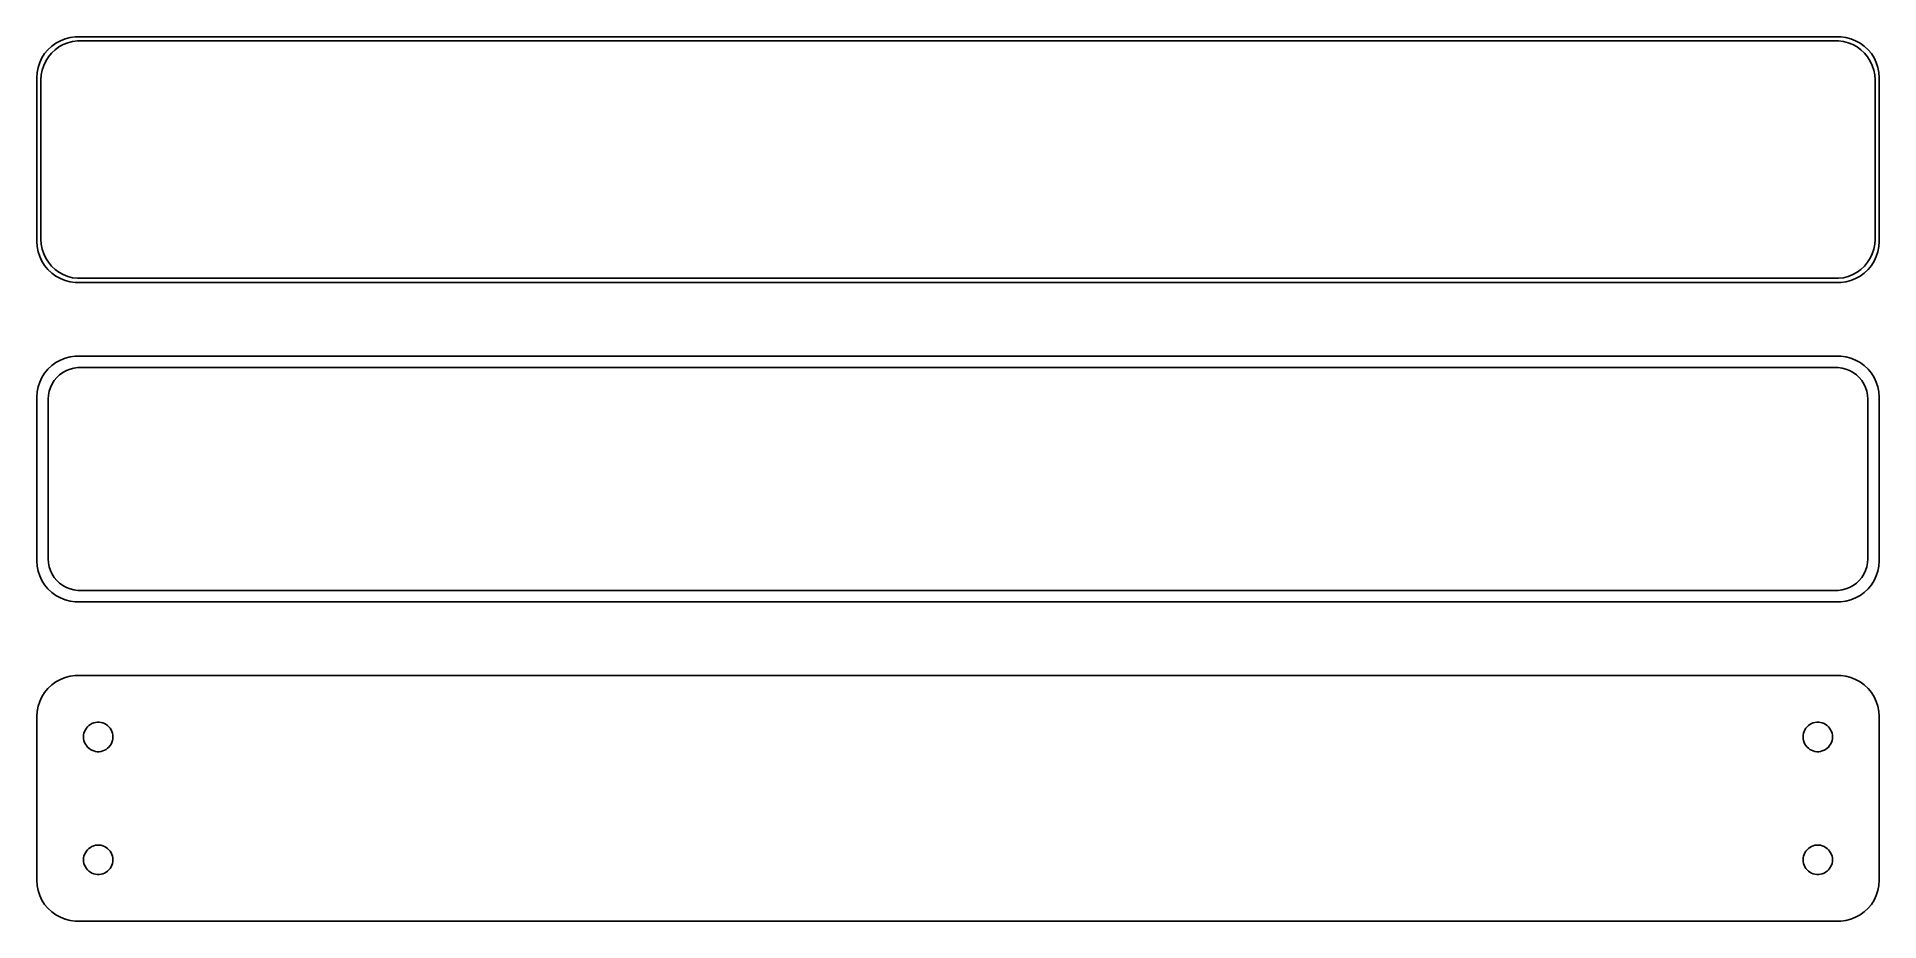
# Model space of a CAD drawing. Header units: metres. Extents: x -112 to 112, y 63 to 171.
import ezdxf

# ---------------------------------------------------------------- set-up
doc = ezdxf.new("R2010")
doc.units = ezdxf.units.M

msp = doc.modelspace()

# ---------------------------------------------------------------- linework, layer by layer
for p, q in [((-111.545, 168.939), (-111.882, 168.409)), ((-111.145, 169.423), (-111.545, 168.939)), ((-110.687, 169.853), (-111.145, 169.423)), ((-111.093, 168.542), (-110.713, 169.002)), ((-110.713, 169.002), (-110.278, 169.41)), ((-110.179, 170.222), (-110.687, 169.853)), ((-110.278, 169.41), (-109.795, 169.761)), ((-109.629, 170.524), (-110.179, 170.222)), ((-109.795, 169.761), (-109.272, 170.048)), ((-109.045, 170.755), (-109.629, 170.524)), ((-109.272, 170.048), (-108.718, 170.268)), ((-108.437, 170.911), (-109.045, 170.755)), ((-108.718, 170.268), (-108.14, 170.416)), ((-107.814, 170.99), (-108.437, 170.911)), ((-108.14, 170.416), (-107.548, 170.491)), ((107.814, 170.99), (-107.814, 170.99)), ((-107.548, 170.491), (107.548, 170.491)), ((107.548, 170.491), (108.14, 170.416)), ((108.437, 170.911), (107.814, 170.99)), ((108.14, 170.416), (108.718, 170.268)), ((109.045, 170.755), (108.437, 170.911)), ((108.718, 170.268), (109.272, 170.048)), ((109.629, 170.524), (109.045, 170.755)), ((109.272, 170.048), (109.795, 169.761)), ((110.179, 170.222), (109.629, 170.524)), ((109.795, 169.761), (110.278, 169.41)), ((110.687, 169.853), (110.179, 170.222)), ((110.278, 169.41), (110.713, 169.002)), ((111.145, 169.423), (110.687, 169.853)), ((110.713, 169.002), (111.093, 168.542)), ((111.545, 168.939), (111.145, 169.423)), ((111.882, 168.409), (111.545, 168.939)), ((-112.461, 166.627), (-112.5, 166)), ((-112.343, 167.243), (-112.461, 166.627)), ((-112.149, 167.841), (-112.343, 167.243)), ((-111.882, 168.409), (-112.149, 167.841)), ((-111.963, 166.345), (-111.851, 166.931)), ((-111.851, 166.931), (-111.666, 167.499)), ((-111.666, 167.499), (-111.412, 168.038)), ((-111.412, 168.038), (-111.093, 168.542)), ((111.093, 168.542), (111.412, 168.038)), ((111.412, 168.038), (111.666, 167.499)), ((111.666, 167.499), (111.851, 166.931)), ((111.851, 166.931), (111.963, 166.345)), ((112.149, 167.841), (111.882, 168.409)), ((112.343, 167.243), (112.149, 167.841)), ((112.461, 166.627), (112.343, 167.243)), ((112.5, 166), (112.461, 166.627)), ((-112.5, 166), (-112.5, 146)), ((-112, 165.75), (-111.963, 166.345)), ((-112, 146.25), (-112, 165.75)), ((111.963, 166.345), (112, 165.75)), ((112, 165.75), (112, 146.25)), ((112.5, 146), (112.5, 166)), ((-111.963, 145.655), (-112, 146.25)), ((112, 146.25), (111.963, 145.655)), ((-112.5, 146), (-112.461, 145.373)), ((-112.461, 145.373), (-112.343, 144.757)), ((-112.343, 144.757), (-112.149, 144.159)), ((-112.149, 144.159), (-111.882, 143.591)), ((-111.851, 145.069), (-111.963, 145.655)), ((-111.666, 144.501), (-111.851, 145.069)), ((-111.412, 143.962), (-111.666, 144.501)), ((111.666, 144.501), (111.412, 143.962)), ((111.851, 145.069), (111.666, 144.501)), ((111.963, 145.655), (111.851, 145.069)), ((111.882, 143.591), (112.149, 144.159)), ((112.149, 144.159), (112.343, 144.757)), ((112.343, 144.757), (112.461, 145.373)), ((112.461, 145.373), (112.5, 146)), ((-111.882, 143.591), (-111.545, 143.061)), ((-111.545, 143.061), (-111.145, 142.577)), ((-111.093, 143.458), (-111.412, 143.962)), ((-111.145, 142.577), (-110.687, 142.147)), ((-110.713, 142.998), (-111.093, 143.458)), ((-110.278, 142.59), (-110.713, 142.998)), ((-110.687, 142.147), (-110.179, 141.778)), ((-109.795, 142.239), (-110.278, 142.59)), ((-110.179, 141.778), (-109.629, 141.476)), ((-109.272, 141.952), (-109.795, 142.239)), ((-108.718, 141.732), (-109.272, 141.952)), ((109.272, 141.952), (108.718, 141.732)), ((109.795, 142.239), (109.272, 141.952)), ((109.629, 141.476), (110.179, 141.778)), ((110.278, 142.59), (109.795, 142.239)), ((110.179, 141.778), (110.687, 142.147)), ((110.713, 142.998), (110.278, 142.59)), ((110.687, 142.147), (111.145, 142.577)), ((111.093, 143.458), (110.713, 142.998)), ((111.412, 143.962), (111.093, 143.458)), ((111.145, 142.577), (111.545, 143.061)), ((111.545, 143.061), (111.882, 143.591)), ((-109.629, 141.476), (-109.045, 141.245)), ((-109.045, 141.245), (-108.437, 141.089)), ((-108.14, 141.584), (-108.718, 141.732)), ((-108.437, 141.089), (-107.814, 141.01)), ((-107.548, 141.509), (-108.14, 141.584)), ((-107.814, 141.01), (107.814, 141.01)), ((107.548, 141.509), (-107.548, 141.509)), ((108.14, 141.584), (107.548, 141.509)), ((107.814, 141.01), (108.437, 141.089)), ((108.718, 141.732), (108.14, 141.584)), ((108.437, 141.089), (109.045, 141.245)), ((109.045, 141.245), (109.629, 141.476)), ((-110.687, 130.853), (-111.145, 130.423)), ((-110.179, 131.222), (-110.687, 130.853)), ((-109.629, 131.524), (-110.179, 131.222)), ((-109.045, 131.755), (-109.629, 131.524)), ((-108.437, 131.911), (-109.045, 131.755)), ((-108.446, 130.43), (-107.975, 130.551)), ((-107.814, 131.99), (-108.437, 131.911)), ((-107.975, 130.551), (-107.493, 130.612)), ((107.814, 131.99), (-107.814, 131.99)), ((-107.493, 130.612), (107.493, 130.612)), ((107.493, 130.612), (107.975, 130.551)), ((108.437, 131.911), (107.814, 131.99)), ((107.975, 130.551), (108.446, 130.43)), ((109.045, 131.755), (108.437, 131.911)), ((109.629, 131.524), (109.045, 131.755)), ((110.179, 131.222), (109.629, 131.524)), ((110.687, 130.853), (110.179, 131.222)), ((111.145, 130.423), (110.687, 130.853)), ((-112.149, 128.841), (-112.343, 128.243)), ((-111.882, 129.409), (-112.149, 128.841)), ((-111.545, 129.939), (-111.882, 129.409)), ((-111.145, 130.423), (-111.545, 129.939)), ((-110.848, 128.174), (-110.641, 128.614)), ((-110.641, 128.614), (-110.38, 129.024)), ((-110.38, 129.024), (-110.071, 129.399)), ((-110.071, 129.399), (-109.716, 129.731)), ((-109.716, 129.731), (-109.323, 130.017)), ((-109.323, 130.017), (-108.898, 130.251)), ((-108.898, 130.251), (-108.446, 130.43)), ((108.446, 130.43), (108.898, 130.251)), ((108.898, 130.251), (109.323, 130.017)), ((109.323, 130.017), (109.716, 129.731)), ((109.716, 129.731), (110.071, 129.399)), ((110.071, 129.399), (110.38, 129.024)), ((110.38, 129.024), (110.641, 128.614)), ((110.641, 128.614), (110.848, 128.174)), ((111.545, 129.939), (111.145, 130.423)), ((111.882, 129.409), (111.545, 129.939)), ((112.149, 128.841), (111.882, 129.409)), ((112.343, 128.243), (112.149, 128.841)), ((-112.461, 127.627), (-112.5, 127)), ((-112.5, 127), (-112.5, 107)), ((-112.343, 128.243), (-112.461, 127.627)), ((-111.119, 126.75), (-111.089, 127.235)), ((-111.119, 107.25), (-111.119, 126.75)), ((-111.089, 127.235), (-110.998, 127.712)), ((-110.998, 127.712), (-110.848, 128.174)), ((110.848, 128.174), (110.998, 127.712)), ((110.998, 127.712), (111.089, 127.235)), ((111.089, 127.235), (111.119, 126.75)), ((111.119, 126.75), (111.119, 107.25)), ((112.461, 127.627), (112.343, 128.243)), ((112.5, 127), (112.461, 127.627)), ((112.5, 107), (112.5, 127)), ((-112.5, 107), (-112.461, 106.373)), ((-112.461, 106.373), (-112.343, 105.757)), ((-112.343, 105.757), (-112.149, 105.159)), ((-111.089, 106.765), (-111.119, 107.25)), ((-110.998, 106.288), (-111.089, 106.765)), ((-110.848, 105.826), (-110.998, 106.288)), ((-110.641, 105.386), (-110.848, 105.826)), ((110.848, 105.826), (110.641, 105.386)), ((110.998, 106.288), (110.848, 105.826)), ((111.089, 106.765), (110.998, 106.288)), ((111.119, 107.25), (111.089, 106.765)), ((112.149, 105.159), (112.343, 105.757)), ((112.343, 105.757), (112.461, 106.373)), ((112.461, 106.373), (112.5, 107)), ((-112.149, 105.159), (-111.882, 104.591)), ((-111.882, 104.591), (-111.545, 104.061)), ((-111.545, 104.061), (-111.145, 103.577)), ((-111.145, 103.577), (-110.687, 103.147)), ((-110.38, 104.976), (-110.641, 105.386)), ((-110.071, 104.601), (-110.38, 104.976)), ((-109.716, 104.269), (-110.071, 104.601)), ((-109.323, 103.983), (-109.716, 104.269)), ((-108.898, 103.749), (-109.323, 103.983)), ((-108.446, 103.57), (-108.898, 103.749)), ((-107.975, 103.449), (-108.446, 103.57)), ((108.446, 103.57), (107.975, 103.449)), ((108.898, 103.749), (108.446, 103.57)), ((109.323, 103.983), (108.898, 103.749)), ((109.716, 104.269), (109.323, 103.983)), ((110.071, 104.601), (109.716, 104.269)), ((110.38, 104.976), (110.071, 104.601)), ((110.641, 105.386), (110.38, 104.976)), ((110.687, 103.147), (111.145, 103.577)), ((111.145, 103.577), (111.545, 104.061)), ((111.545, 104.061), (111.882, 104.591)), ((111.882, 104.591), (112.149, 105.159)), ((-110.687, 103.147), (-110.179, 102.778)), ((-110.179, 102.778), (-109.629, 102.476)), ((-109.629, 102.476), (-109.045, 102.245)), ((-109.045, 102.245), (-108.437, 102.089)), ((-108.437, 102.089), (-107.814, 102.01)), ((-107.493, 103.388), (-107.975, 103.449)), ((-107.814, 102.01), (107.814, 102.01)), ((107.493, 103.388), (-107.493, 103.388)), ((107.975, 103.449), (107.493, 103.388)), ((107.814, 102.01), (108.437, 102.089)), ((108.437, 102.089), (109.045, 102.245)), ((109.045, 102.245), (109.629, 102.476)), ((109.629, 102.476), (110.179, 102.778)), ((110.179, 102.778), (110.687, 103.147)), ((-109.629, 92.5241), (-110.179, 92.2216)), ((-109.045, 92.7553), (-109.629, 92.5241)), ((-108.437, 92.9114), (-109.045, 92.7553)), ((-107.814, 92.9901), (-108.437, 92.9114)), ((107.814, 92.9901), (-107.814, 92.9901)), ((108.437, 92.9114), (107.814, 92.9901)), ((109.045, 92.7553), (108.437, 92.9114)), ((109.629, 92.5241), (109.045, 92.7553)), ((110.179, 92.2216), (109.629, 92.5241)), ((-111.882, 90.4088), (-112.149, 89.8406)), ((-111.545, 90.9389), (-111.882, 90.4088)), ((-111.145, 91.4227), (-111.545, 90.9389)), ((-110.687, 91.8526), (-111.145, 91.4227)), ((-110.179, 92.2216), (-110.687, 91.8526)), ((110.687, 91.8526), (110.179, 92.2216)), ((111.145, 91.4227), (110.687, 91.8526)), ((111.545, 90.9389), (111.145, 91.4227)), ((111.882, 90.4088), (111.545, 90.9389)), ((112.149, 89.8406), (111.882, 90.4088)), ((-112.461, 88.6267), (-112.5, 88)), ((-112.5, 88), (-112.5, 68)), ((-112.343, 89.2434), (-112.461, 88.6267)), ((-112.149, 89.8406), (-112.343, 89.2434)), ((112.343, 89.2434), (112.149, 89.8406)), ((112.461, 88.6267), (112.343, 89.2434)), ((112.5, 88), (112.461, 88.6267)), ((112.5, 68), (112.5, 88)), ((-106.8, 85.5), (-106.786, 85.7256)), ((-106.786, 85.2744), (-106.8, 85.5)), ((-106.786, 85.7256), (-106.743, 85.9476)), ((-106.743, 85.9476), (-106.674, 86.1626)), ((-106.674, 86.1626), (-106.577, 86.3671)), ((-106.577, 86.3671), (-106.456, 86.558)), ((-106.456, 86.558), (-106.312, 86.7322)), ((-106.312, 86.7322), (-106.147, 86.8869)), ((-106.147, 86.8869), (-105.964, 87.0198)), ((-105.964, 87.0198), (-105.766, 87.1287)), ((-105.766, 87.1287), (-105.556, 87.2119)), ((-105.556, 87.2119), (-105.337, 87.2681)), ((-105.337, 87.2681), (-105.113, 87.2964)), ((-105.113, 87.2964), (-104.887, 87.2964)), ((-104.887, 87.2964), (-104.663, 87.2681)), ((-104.663, 87.2681), (-104.444, 87.2119)), ((-104.444, 87.2119), (-104.234, 87.1287)), ((-104.234, 87.1287), (-104.036, 87.0198)), ((-104.036, 87.0198), (-103.853, 86.8869)), ((-103.853, 86.8869), (-103.688, 86.7322)), ((-103.688, 86.7322), (-103.544, 86.558)), ((-103.544, 86.558), (-103.423, 86.3671)), ((-103.423, 86.3671), (-103.326, 86.1626)), ((-103.326, 86.1626), (-103.257, 85.9476)), ((-103.257, 85.9476), (-103.214, 85.7256)), ((-103.214, 85.7256), (-103.2, 85.5)), ((-103.2, 85.5), (-103.214, 85.2744)), ((103.2, 85.5), (103.214, 85.7256)), ((103.214, 85.2744), (103.2, 85.5)), ((103.214, 85.7256), (103.257, 85.9476)), ((103.257, 85.9476), (103.326, 86.1626)), ((103.326, 86.1626), (103.423, 86.3671)), ((103.423, 86.3671), (103.544, 86.558)), ((103.544, 86.558), (103.688, 86.7322)), ((103.688, 86.7322), (103.853, 86.8869)), ((103.853, 86.8869), (104.036, 87.0198)), ((104.036, 87.0198), (104.234, 87.1287)), ((104.234, 87.1287), (104.444, 87.2119)), ((104.444, 87.2119), (104.663, 87.2681)), ((104.663, 87.2681), (104.887, 87.2964)), ((104.887, 87.2964), (105.113, 87.2964)), ((105.113, 87.2964), (105.337, 87.2681)), ((105.337, 87.2681), (105.556, 87.2119)), ((105.556, 87.2119), (105.766, 87.1287)), ((105.766, 87.1287), (105.964, 87.0198)), ((105.964, 87.0198), (106.147, 86.8869)), ((106.147, 86.8869), (106.312, 86.7322)), ((106.312, 86.7322), (106.456, 86.558)), ((106.456, 86.558), (106.577, 86.3671)), ((106.577, 86.3671), (106.674, 86.1626)), ((106.674, 86.1626), (106.743, 85.9476)), ((106.743, 85.9476), (106.786, 85.7256)), ((106.786, 85.7256), (106.8, 85.5)), ((106.8, 85.5), (106.786, 85.2744)), ((-106.743, 85.0524), (-106.786, 85.2744)), ((-106.674, 84.8374), (-106.743, 85.0524)), ((-106.577, 84.6328), (-106.674, 84.8374)), ((-106.456, 84.442), (-106.577, 84.6328)), ((-106.312, 84.2678), (-106.456, 84.442)), ((-106.147, 84.1131), (-106.312, 84.2678)), ((-105.964, 83.9802), (-106.147, 84.1131)), ((-105.766, 83.8713), (-105.964, 83.9802)), ((-105.556, 83.7881), (-105.766, 83.8713)), ((-105.337, 83.7319), (-105.556, 83.7881)), ((-105.113, 83.7036), (-105.337, 83.7319)), ((-104.887, 83.7036), (-105.113, 83.7036)), ((-104.663, 83.7319), (-104.887, 83.7036)), ((-104.444, 83.7881), (-104.663, 83.7319)), ((-104.234, 83.8713), (-104.444, 83.7881)), ((-104.036, 83.9802), (-104.234, 83.8713)), ((-103.853, 84.1131), (-104.036, 83.9802)), ((-103.688, 84.2678), (-103.853, 84.1131)), ((-103.544, 84.442), (-103.688, 84.2678)), ((-103.423, 84.6328), (-103.544, 84.442)), ((-103.326, 84.8374), (-103.423, 84.6328)), ((-103.257, 85.0524), (-103.326, 84.8374)), ((-103.214, 85.2744), (-103.257, 85.0524)), ((103.257, 85.0524), (103.214, 85.2744)), ((103.326, 84.8374), (103.257, 85.0524)), ((103.423, 84.6328), (103.326, 84.8374)), ((103.544, 84.442), (103.423, 84.6328)), ((103.688, 84.2678), (103.544, 84.442)), ((103.853, 84.1131), (103.688, 84.2678)), ((104.036, 83.9802), (103.853, 84.1131)), ((104.234, 83.8713), (104.036, 83.9802)), ((104.444, 83.7881), (104.234, 83.8713)), ((104.663, 83.7319), (104.444, 83.7881)), ((104.887, 83.7036), (104.663, 83.7319)), ((105.113, 83.7036), (104.887, 83.7036)), ((105.337, 83.7319), (105.113, 83.7036)), ((105.556, 83.7881), (105.337, 83.7319)), ((105.766, 83.8713), (105.556, 83.7881)), ((105.964, 83.9802), (105.766, 83.8713)), ((106.147, 84.1131), (105.964, 83.9802)), ((106.312, 84.2678), (106.147, 84.1131)), ((106.456, 84.442), (106.312, 84.2678)), ((106.577, 84.6328), (106.456, 84.442)), ((106.674, 84.8374), (106.577, 84.6328)), ((106.743, 85.0524), (106.674, 84.8374)), ((106.786, 85.2744), (106.743, 85.0524)), ((-106.147, 71.8869), (-105.964, 72.0198)), ((-105.964, 72.0198), (-105.766, 72.1287)), ((-105.766, 72.1287), (-105.556, 72.2119)), ((-105.556, 72.2119), (-105.337, 72.2681)), ((-105.337, 72.2681), (-105.113, 72.2964)), ((-105.113, 72.2964), (-104.887, 72.2964)), ((-104.887, 72.2964), (-104.663, 72.2681)), ((-104.663, 72.2681), (-104.444, 72.2119)), ((-104.444, 72.2119), (-104.234, 72.1287)), ((-104.234, 72.1287), (-104.036, 72.0198)), ((-104.036, 72.0198), (-103.853, 71.8869)), ((103.853, 71.8869), (104.036, 72.0198)), ((104.036, 72.0198), (104.234, 72.1287)), ((104.234, 72.1287), (104.444, 72.2119)), ((104.444, 72.2119), (104.663, 72.2681)), ((104.663, 72.2681), (104.887, 72.2964)), ((104.887, 72.2964), (105.113, 72.2964)), ((105.113, 72.2964), (105.337, 72.2681)), ((105.337, 72.2681), (105.556, 72.2119)), ((105.556, 72.2119), (105.766, 72.1287)), ((105.766, 72.1287), (105.964, 72.0198)), ((105.964, 72.0198), (106.147, 71.8869)), ((-106.8, 70.5), (-106.786, 70.7256)), ((-106.786, 70.2744), (-106.8, 70.5)), ((-106.786, 70.7256), (-106.743, 70.9476)), ((-106.743, 70.0524), (-106.786, 70.2744)), ((-106.743, 70.9476), (-106.674, 71.1626)), ((-106.674, 69.8374), (-106.743, 70.0524)), ((-106.674, 71.1626), (-106.577, 71.3672)), ((-106.577, 69.6329), (-106.674, 69.8374)), ((-106.577, 71.3672), (-106.456, 71.558)), ((-106.456, 71.558), (-106.312, 71.7322)), ((-106.312, 71.7322), (-106.147, 71.8869)), ((-103.853, 71.8869), (-103.688, 71.7322)), ((-103.688, 71.7322), (-103.544, 71.558)), ((-103.544, 71.558), (-103.423, 71.3672)), ((-103.423, 71.3672), (-103.326, 71.1626)), ((-103.326, 69.8374), (-103.423, 69.6329)), ((-103.326, 71.1626), (-103.257, 70.9476)), ((-103.257, 70.0524), (-103.326, 69.8374)), ((-103.257, 70.9476), (-103.214, 70.7256)), ((-103.214, 70.2744), (-103.257, 70.0524)), ((-103.214, 70.7256), (-103.2, 70.5)), ((-103.2, 70.5), (-103.214, 70.2744)), ((103.2, 70.5), (103.214, 70.7256)), ((103.214, 70.2744), (103.2, 70.5)), ((103.214, 70.7256), (103.257, 70.9476)), ((103.257, 70.0524), (103.214, 70.2744)), ((103.257, 70.9476), (103.326, 71.1626)), ((103.326, 69.8374), (103.257, 70.0524)), ((103.326, 71.1626), (103.423, 71.3672)), ((103.423, 69.6329), (103.326, 69.8374)), ((103.423, 71.3672), (103.544, 71.558)), ((103.544, 71.558), (103.688, 71.7322)), ((103.688, 71.7322), (103.853, 71.8869)), ((106.147, 71.8869), (106.312, 71.7322)), ((106.312, 71.7322), (106.456, 71.558)), ((106.456, 71.558), (106.577, 71.3672)), ((106.577, 71.3672), (106.674, 71.1626)), ((106.674, 69.8374), (106.577, 69.6329)), ((106.674, 71.1626), (106.743, 70.9476)), ((106.743, 70.0524), (106.674, 69.8374)), ((106.743, 70.9476), (106.786, 70.7256)), ((106.786, 70.2744), (106.743, 70.0524)), ((106.786, 70.7256), (106.8, 70.5)), ((106.8, 70.5), (106.786, 70.2744)), ((-112.5, 68), (-112.461, 67.3733)), ((-106.456, 69.442), (-106.577, 69.6329)), ((-106.312, 69.2678), (-106.456, 69.442)), ((-106.147, 69.1131), (-106.312, 69.2678)), ((-105.964, 68.9802), (-106.147, 69.1131)), ((-105.766, 68.8713), (-105.964, 68.9802)), ((-105.556, 68.7881), (-105.766, 68.8713)), ((-105.337, 68.7319), (-105.556, 68.7881)), ((-105.113, 68.7036), (-105.337, 68.7319)), ((-104.887, 68.7036), (-105.113, 68.7036)), ((-104.663, 68.7319), (-104.887, 68.7036)), ((-104.444, 68.7881), (-104.663, 68.7319)), ((-104.234, 68.8713), (-104.444, 68.7881)), ((-104.036, 68.9802), (-104.234, 68.8713)), ((-103.853, 69.1131), (-104.036, 68.9802)), ((-103.688, 69.2678), (-103.853, 69.1131)), ((-103.544, 69.442), (-103.688, 69.2678)), ((-103.423, 69.6329), (-103.544, 69.442)), ((103.544, 69.442), (103.423, 69.6329)), ((103.688, 69.2678), (103.544, 69.442)), ((103.853, 69.1131), (103.688, 69.2678)), ((104.036, 68.9802), (103.853, 69.1131)), ((104.234, 68.8713), (104.036, 68.9802)), ((104.444, 68.7881), (104.234, 68.8713)), ((104.663, 68.7319), (104.444, 68.7881)), ((104.887, 68.7036), (104.663, 68.7319)), ((105.113, 68.7036), (104.887, 68.7036)), ((105.337, 68.7319), (105.113, 68.7036)), ((105.556, 68.7881), (105.337, 68.7319)), ((105.766, 68.8713), (105.556, 68.7881)), ((105.964, 68.9802), (105.766, 68.8713)), ((106.147, 69.1131), (105.964, 68.9802)), ((106.312, 69.2678), (106.147, 69.1131)), ((106.456, 69.442), (106.312, 69.2678)), ((106.577, 69.6329), (106.456, 69.442)), ((112.461, 67.3733), (112.5, 68)), ((-112.461, 67.3733), (-112.343, 66.7566)), ((-112.343, 66.7566), (-112.149, 66.1594)), ((-112.149, 66.1594), (-111.882, 65.5912)), ((-111.882, 65.5912), (-111.545, 65.0611)), ((111.545, 65.0611), (111.882, 65.5912)), ((111.882, 65.5912), (112.149, 66.1594)), ((112.149, 66.1594), (112.343, 66.7566)), ((112.343, 66.7566), (112.461, 67.3733)), ((-111.545, 65.0611), (-111.145, 64.5773)), ((-111.145, 64.5773), (-110.687, 64.1474)), ((-110.687, 64.1474), (-110.179, 63.7784)), ((-110.179, 63.7784), (-109.629, 63.4759)), ((-109.629, 63.4759), (-109.045, 63.2447)), ((-109.045, 63.2447), (-108.437, 63.0886)), ((-108.437, 63.0886), (-107.814, 63.0099)), ((-107.814, 63.0099), (107.814, 63.0099)), ((107.814, 63.0099), (108.437, 63.0886)), ((108.437, 63.0886), (109.045, 63.2447)), ((109.045, 63.2447), (109.629, 63.4759)), ((109.629, 63.4759), (110.179, 63.7784)), ((110.179, 63.7784), (110.687, 64.1474)), ((110.687, 64.1474), (111.145, 64.5773)), ((111.145, 64.5773), (111.545, 65.0611))]:
    msp.add_line(p, q)

doc.saveas('drawing.dxf')
